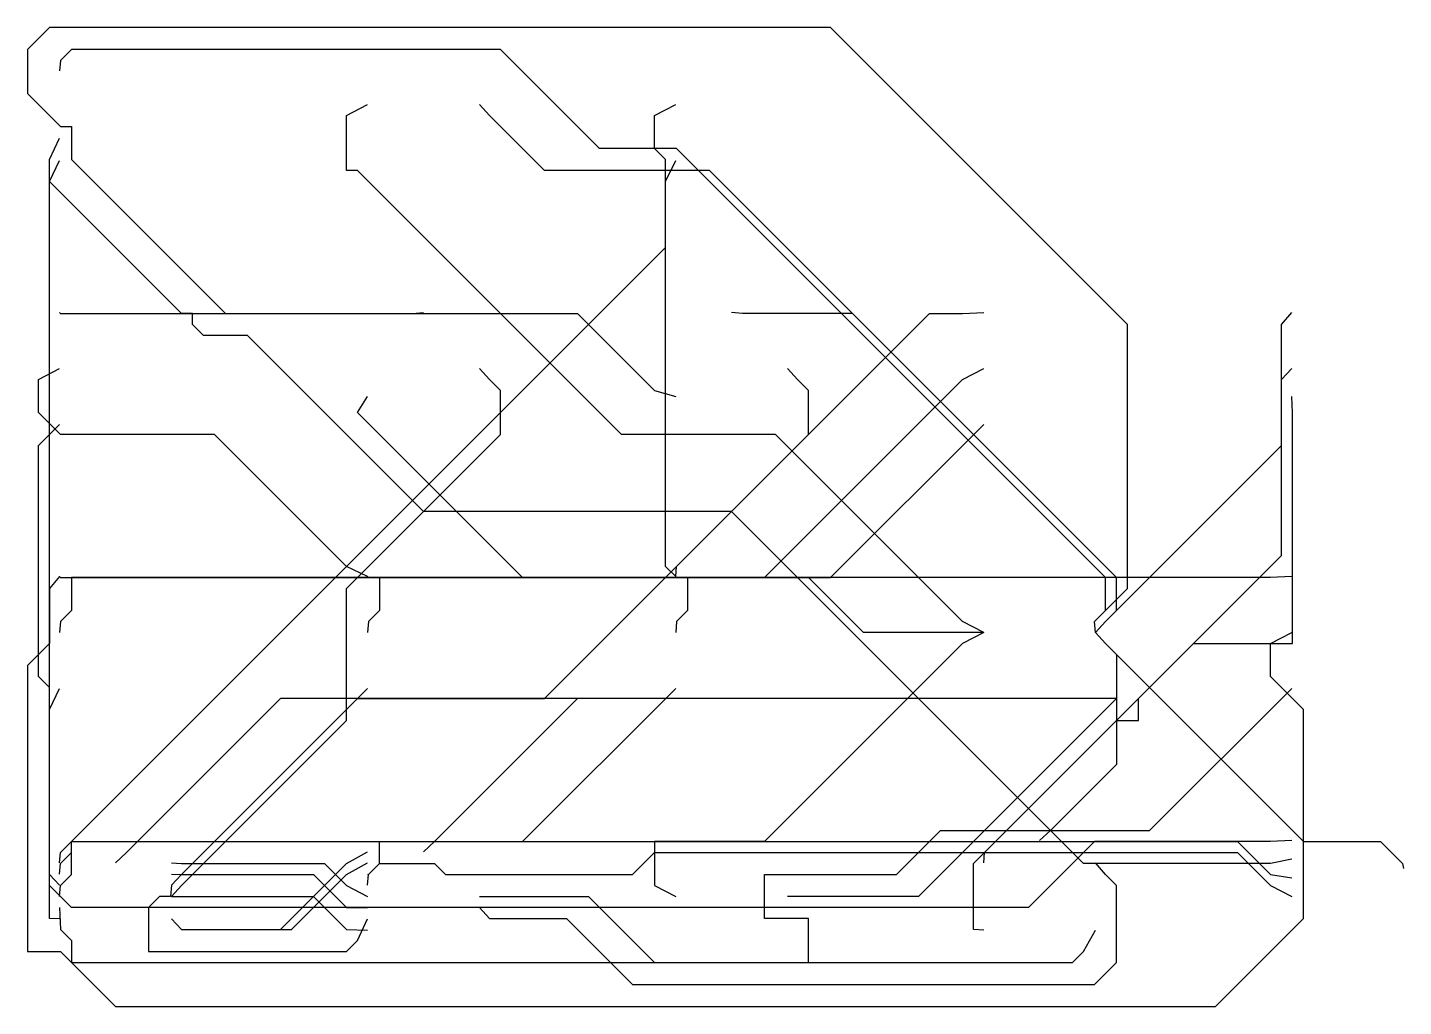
# Model space of a CAD drawing. Header units: metres. Extents: x 2 to 64.5, y 3 to 47.5.
import ezdxf

# ---------------------------------------------------------------- set-up
doc = ezdxf.new("R2010")
doc.units = ezdxf.units.M

msp = doc.modelspace()

# ---------------------------------------------------------------- linework, layer by layer
at = {"layer": 'TRACE_L0_N10'}
for p, q in [((8.54, 8.508), (8.5, 8)), ((8, 8), (7.5, 7.5)), ((8.5, 8), (8, 8)), ((7.5, 7.5), (7.5, 5.5)), ((17, 6), (17.46, 6.984)), ((16.5, 5.5), (17, 6)), ((7.5, 5.5), (16.5, 5.5))]:
    msp.add_line(p, q, dxfattribs=at)
at = {"layer": 'TRACE_L0_N11'}
for p, q in [((8.54, 9.016), (9, 9)), ((9, 9), (15, 9)), ((15, 9), (16.5, 7.5)), ((16.5, 7.5), (17.46, 7.492))]:
    msp.add_line(p, q, dxfattribs=at)
at = {"layer": 'TRACE_L0_N18'}
for p, q in [((3.46, 22.54), (3, 22)), ((3, 22), (3, 19.5)), ((3, 19.5), (2, 18.5)), ((58.5, 19.5), (59.46, 20)), ((58.5, 18), (58.5, 19.5)), ((2, 18.5), (2, 5.5)), ((60, 16.5), (58.5, 18)), ((60, 7), (60, 16.5)), ((56, 3), (60, 7)), ((2, 5.5), (3.5, 5.5)), ((3.5, 5.5), (6, 3)), ((6, 3), (56, 3))]:
    msp.add_line(p, q, dxfattribs=at)
at = {"layer": 'TRACE_L0_N2'}
for p, q in [((3, 16.5), (3.46, 17.46)), ((3, 7), (3, 16.5)), ((3.46, 6.984), (3, 7))]:
    msp.add_line(p, q, dxfattribs=at)
at = {"layer": 'TRACE_L0_N20'}
for p, q in [((17, 30), (17.46, 30.73)), ((24.5, 22.5), (17, 30)), ((59.46, 22.54), (58.5, 22.5)), ((58.5, 22.5), (24.5, 22.5))]:
    msp.add_line(p, q, dxfattribs=at)
at = {"layer": 'TRACE_L0_N22'}
for p, q in [((2.5, 31.5), (3.46, 32)), ((44.5, 31.5), (45.46, 32)), ((2.5, 30), (2.5, 31.5)), ((35.5, 22.5), (44.5, 31.5)), ((3.5, 29), (2.5, 30)), ((10.5, 29), (3.5, 29)), ((16.5, 23), (10.5, 29)), ((17.46, 22.54), (16.5, 23)), ((17.46, 22.54), (17.5, 22.5)), ((17.5, 22.5), (35.5, 22.5))]:
    msp.add_line(p, q, dxfattribs=at)
at = {"layer": 'TRACE_L0_N24'}
for p, q in [((3.46, 34.54), (3.5, 34.5)), ((3.5, 34.5), (27, 34.5)), ((27, 34.5), (30.5, 31)), ((30.5, 31), (31.46, 30.73))]:
    msp.add_line(p, q, dxfattribs=at)
at = {"layer": 'TRACE_L0_N26'}
for p, q in [((30.5, 43.5), (31.46, 44)), ((30.5, 42), (30.5, 43.5)), ((31, 41.5), (30.5, 42)), ((31, 23), (31, 41.5)), ((31.5, 23), (43, 34.5)), ((43, 34.5), (44.5, 34.5)), ((44.5, 34.5), (45.46, 34.54)), ((31.46, 22.54), (31, 23)), ((31.46, 22.54), (31.5, 23))]:
    msp.add_line(p, q, dxfattribs=at)
at = {"layer": 'TRACE_L0_N35'}
for p, q in [((17.5, 9), (18, 9.5)), ((18, 9.5), (20.5, 9.5)), ((20.5, 9.5), (21, 9)), ((29.5, 9), (30.5, 10)), ((30.5, 10), (57, 10)), ((57, 10), (58.5, 8.5)), ((17.46, 9.016), (17.5, 9)), ((21, 9), (29.5, 9)), ((58.5, 8.5), (59.46, 8))]:
    msp.add_line(p, q, dxfattribs=at)
at = {"layer": 'TRACE_L0_N38'}
for p, q in [((51, 9), (50.54, 9.524)), ((51.5, 8.5), (51, 9)), ((51.5, 5), (51.5, 8.5)), ((22.54, 7.492), (23, 7)), ((23, 7), (26.5, 7)), ((26.5, 7), (29.5, 4)), ((50.5, 4), (51.5, 5)), ((29.5, 4), (50.5, 4))]:
    msp.add_line(p, q, dxfattribs=at)
at = {"layer": 'TRACE_L0_N39'}
for p, q in [((22.54, 8), (27.5, 8)), ((27.5, 8), (30.5, 5)), ((50, 5.5), (50.54, 6.476)), ((49.5, 5), (50, 5.5)), ((30.5, 5), (49.5, 5))]:
    msp.add_line(p, q, dxfattribs=at)
at = {"layer": 'TRACE_L0_N4'}
for p, q in [((10.5, 10.5), (17.46, 17.46)), ((4, 9), (4, 10.5)), ((4, 10.5), (10.5, 10.5)), ((3.5, 8.5), (4, 9)), ((3.46, 8), (3.5, 8.5))]:
    msp.add_line(p, q, dxfattribs=at)
at = {"layer": 'TRACE_L0_N44'}
for p, q in [((59, 31.5), (59.46, 32)), ((59, 23.5), (59, 31.5)), ((45.5, 10), (59, 23.5)), ((45.46, 9.524), (45.5, 10))]:
    msp.add_line(p, q, dxfattribs=at)
at = {"layer": 'TRACE_L0_N6'}
for p, q in [((24.5, 10.5), (31.46, 17.46)), ((4, 10), (4, 10.5)), ((4, 10.5), (24.5, 10.5)), ((3.46, 9.016), (3.5, 9.5)), ((3.5, 9.5), (4, 10))]:
    msp.add_line(p, q, dxfattribs=at)
at = {"layer": 'TRACE_L0_N8'}
for p, q in [((16.5, 9.5), (17.46, 10.032)), ((13.5, 6.5), (16.5, 9.5)), ((16.5, 9), (17.46, 9.524)), ((14, 6.5), (16.5, 9)), ((8.54, 6.984), (9, 6.5)), ((8.54, 6.984), (9, 6.5)), ((9, 6.5), (14, 6.5)), ((9, 6.5), (13.5, 6.5))]:
    msp.add_line(p, q, dxfattribs=at)
at = {"layer": 'TRACE_L1_GND'}
for p, q in [((3, 47.5), (2, 46.5)), ((38.5, 47.5), (3, 47.5)), ((52, 34), (38.5, 47.5)), ((2, 46.5), (2, 44.5)), ((4, 46.5), (3.5, 46)), ((23.5, 46.5), (4, 46.5)), ((28, 42), (23.5, 46.5)), ((3.5, 46), (3.46, 45.524)), ((2, 44.5), (3.5, 43)), ((23, 43.5), (22.54, 44)), ((25.5, 41), (23, 43.5)), ((3.5, 43), (4, 43)), ((4, 43), (4, 41.5)), ((31.5, 42), (28, 42)), ((51, 22.5), (31.5, 42)), ((4, 41.5), (11, 34.5)), ((33, 41), (25.5, 41)), ((51.5, 22.5), (33, 41)), ((11, 34.5), (19.5, 34.5)), ((19.5, 34.5), (20, 34.54)), ((34.5, 34.5), (34, 34.54)), ((39.5, 34.5), (34.5, 34.5)), ((51.5, 22.5), (39.5, 34.5)), ((59, 34), (59.46, 34.54)), ((52, 22), (52, 34)), ((59, 28.5), (59, 34)), ((51, 20.5), (59, 28.5)), ((50.5, 20.5), (52, 22)), ((51, 21), (51, 22.5)), ((51.5, 21), (51.5, 22.5)), ((51.5, 21), (51.5, 22.5)), ((50.5, 20.5), (51, 21)), ((51, 20.5), (51.5, 21)), ((51, 20.5), (51.5, 21)), ((50.54, 20), (50.5, 20.5)), ((50.54, 20), (50.5, 20.5)), ((50.54, 20), (51, 20.5)), ((50.54, 20), (51, 20.5)), ((50.54, 20), (51, 20.5)), ((50.54, 20), (51, 19.5)), ((50.54, 20), (51, 19.5)), ((50.54, 20), (51, 19.5)), ((50.54, 20), (51, 19.5)), ((50.54, 20), (51, 19.5)), ((51, 19.5), (51.5, 19)), ((51, 19.5), (51.5, 19)), ((51, 19.5), (51.5, 19)), ((51, 19.5), (51.5, 19)), ((51, 19.5), (60, 10.5)), ((51.5, 19), (51.5, 17)), ((51.5, 19), (51.5, 17)), ((51.5, 19), (51.5, 17)), ((51.5, 19), (51.5, 14)), ((13.5, 17), (6.5, 10)), ((51.5, 17), (13.5, 17)), ((27, 17), (20.5, 10.5)), ((51.5, 17), (27, 17)), ((51.5, 17), (42.5, 8)), ((51.5, 14), (48.5, 11)), ((48.5, 11), (48, 10.54)), ((20.5, 10.5), (20, 10.032)), ((60, 10.5), (63.5, 10.5)), ((63.5, 10.5), (64.5, 9.5)), ((6.5, 10), (6, 9.524)), ((64.5, 9.5), (64.54, 9.27)), ((42.5, 8), (36.54, 8))]:
    msp.add_line(p, q, dxfattribs=at)
at = {"layer": 'TRACE_L1_N1'}
for p, q in [((16.5, 43.5), (17.46, 44)), ((16.5, 41), (16.5, 43.5)), ((17, 41), (16.5, 41)), ((29, 29), (17, 41)), ((36, 29), (29, 29)), ((44.5, 20.5), (36, 29)), ((37.5, 22.5), (4, 22.5)), ((4, 22.5), (4, 21)), ((37.5, 22.5), (18, 22.5)), ((18, 22.5), (18, 21)), ((37.5, 22.5), (32, 22.5)), ((32, 22.5), (32, 21)), ((40, 20), (37.5, 22.5)), ((40, 20), (37.5, 22.5)), ((40, 20), (37.5, 22.5)), ((4, 21), (3.5, 20.5)), ((18, 21), (17.5, 20.5)), ((32, 21), (31.5, 20.5)), ((3.5, 20.5), (3.46, 20)), ((17.5, 20.5), (17.46, 20)), ((31.5, 20.5), (31.46, 20)), ((45.46, 20), (44.5, 20.5)), ((44.5, 19.5), (35.5, 10.5)), ((45.46, 20), (40, 20)), ((45.46, 20), (40, 20)), ((45.46, 20), (40, 20)), ((45.46, 20), (44.5, 19.5)), ((35.5, 10.5), (30.5, 10.5)), ((30.5, 10.5), (30.5, 8.5)), ((30.5, 8.5), (31.46, 8))]:
    msp.add_line(p, q, dxfattribs=at)
at = {"layer": 'TRACE_L1_N10'}
for p, q in [((37, 31.5), (36.54, 32)), ((37.5, 31), (37, 31.5)), ((37.5, 29), (37.5, 31)), ((25.5, 17), (37.5, 29)), ((9, 9), (17, 17)), ((17, 17), (25.5, 17)), ((8.54, 8.508), (9, 9))]:
    msp.add_line(p, q, dxfattribs=at)
at = {"layer": 'TRACE_L1_N12'}
for p, q in [((8.54, 9.524), (9, 9.5)), ((9, 9.5), (15.5, 9.5)), ((15.5, 9.5), (16.5, 8.5)), ((16.5, 8.5), (17.46, 8))]:
    msp.add_line(p, q, dxfattribs=at)
at = {"layer": 'TRACE_L1_N18'}
for p, q in [((38.5, 22.5), (45.46, 29.46)), ((3.46, 22.54), (3.5, 22.5)), ((3.5, 22.5), (38.5, 22.5))]:
    msp.add_line(p, q, dxfattribs=at)
at = {"layer": 'TRACE_L1_N3'}
for p, q in [((53, 11), (59.46, 17.46)), ((41.5, 9), (43.5, 11)), ((43.5, 11), (53, 11)), ((35.5, 7), (35.5, 9)), ((35.5, 9), (41.5, 9)), ((3.46, 7.492), (3.5, 6.5)), ((37.5, 7), (35.5, 7)), ((37.5, 5), (37.5, 7)), ((3.5, 6.5), (4, 6)), ((4, 6), (4, 5)), ((4, 5), (37.5, 5))]:
    msp.add_line(p, q, dxfattribs=at)
at = {"layer": 'TRACE_L1_N34'}
for p, q in [((18, 9.5), (18, 10.5)), ((18, 10.5), (57, 10.5)), ((57, 10.5), (58.5, 9)), ((17.5, 9), (18, 9.5)), ((17.46, 8.508), (17.5, 9)), ((58.5, 9), (59.46, 8.847))]:
    msp.add_line(p, q, dxfattribs=at)
at = {"layer": 'TRACE_L1_N43'}
for p, q in [((59.5, 30), (59.46, 30.73)), ((59.5, 19.5), (59.5, 30)), ((52.5, 17), (55, 19.5)), ((55, 19.5), (59.5, 19.5)), ((52.5, 16), (52.5, 17)), ((45, 9.5), (51.5, 16)), ((51.5, 16), (52.5, 16)), ((45, 6.5), (45, 9.5)), ((45.46, 6.476), (45, 6.5))]:
    msp.add_line(p, q, dxfattribs=at)
at = {"layer": 'TRACE_L1_N49'}
for p, q in [((3, 40.5), (3.46, 41.46)), ((9, 34.5), (3, 40.5)), ((9.5, 34.5), (9, 34.5)), ((9.5, 34), (9.5, 34.5)), ((10, 33.5), (9.5, 34)), ((12, 33.5), (10, 33.5)), ((20, 25.5), (12, 33.5)), ((34, 25.5), (20, 25.5)), ((50, 9.5), (34, 25.5)), ((58.5, 9.5), (50, 9.5)), ((59.46, 9.693), (58.5, 9.5))]:
    msp.add_line(p, q, dxfattribs=at)
at = {"layer": 'TRACE_L1_N5'}
for p, q in [((2.5, 28.5), (3.46, 29.46)), ((2.5, 18), (2.5, 28.5)), ((3, 17.5), (2.5, 18)), ((3, 9), (3, 17.5)), ((3.46, 8.508), (3, 9))]:
    msp.add_line(p, q, dxfattribs=at)
at = {"layer": 'TRACE_L1_N50'}
for p, q in [((3, 41.5), (3.46, 42.476)), ((3, 8.5), (3, 41.5)), ((50.5, 10.5), (47.5, 7.5)), ((58.5, 10.5), (50.5, 10.5)), ((59.46, 10.54), (58.5, 10.5)), ((4, 7.5), (3, 8.5)), ((47.5, 7.5), (4, 7.5))]:
    msp.add_line(p, q, dxfattribs=at)
at = {"layer": 'TRACE_L1_N7'}
for p, q in [((31, 40.5), (31.46, 41.46)), ((31, 37.5), (31, 40.5)), ((3.5, 10), (31, 37.5)), ((3.46, 9.524), (3.5, 10))]:
    msp.add_line(p, q, dxfattribs=at)
at = {"layer": 'TRACE_L1_N9'}
for p, q in [((23, 31.5), (22.54, 32)), ((23.5, 31), (23, 31.5)), ((23.5, 29), (23.5, 31)), ((16.5, 22), (23.5, 29)), ((16.5, 16), (16.5, 22)), ((9, 8.5), (16.5, 16)), ((8.54, 8), (9, 8.5)), ((8.54, 8), (15, 8)), ((15, 8), (16.5, 6.5)), ((16.5, 6.5), (17.46, 6.476))]:
    msp.add_line(p, q, dxfattribs=at)

doc.saveas('drawing.dxf')
